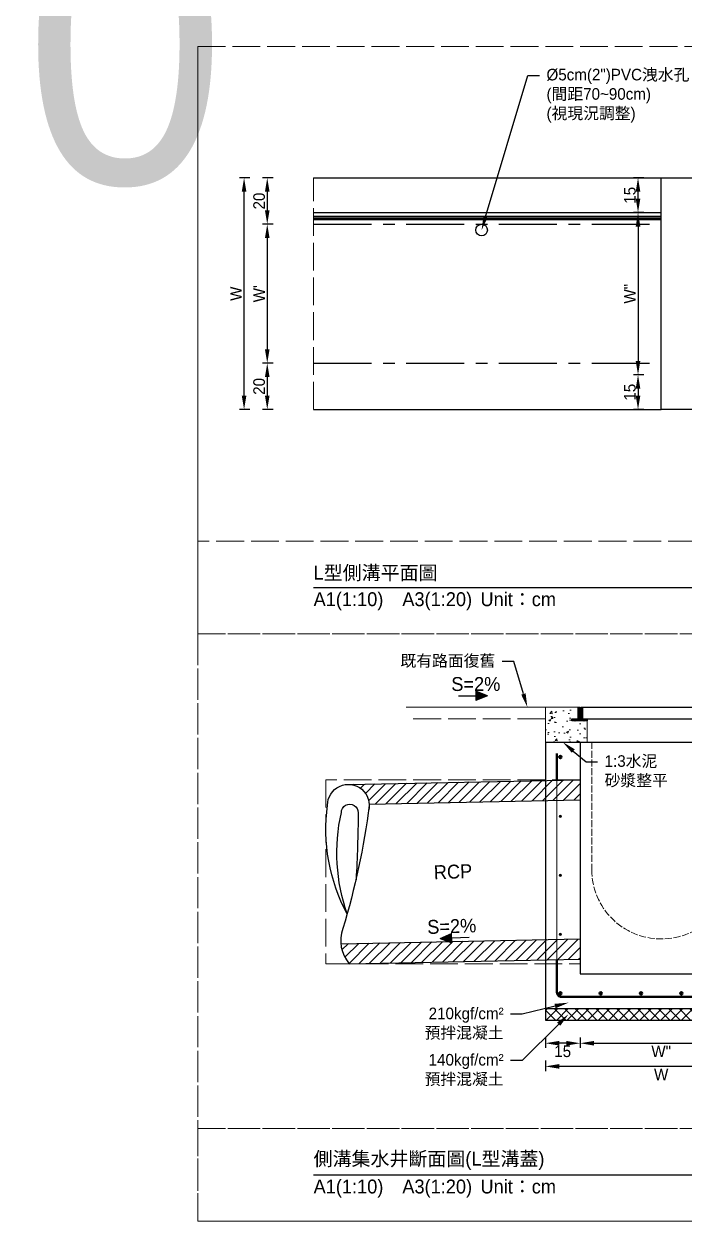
# Model space of a CAD drawing. Extents: x -6810 to 5075, y -2187 to 1200.
# Drawn here: x -4875 to -4590, y -507 to 10 of the extents above; entities that cross this region are included whole.
import ezdxf
from ezdxf import colors
from ezdxf.entities.mleader import LeaderData, LeaderLine
from ezdxf.math import Vec2, Vec3

# ---------------------------------------------------------------- set-up
doc = ezdxf.new("R2010")
doc.units = 0
doc.header["$MEASUREMENT"] = 0
for name, pattern in [('ACAD_ISO02W100', [15, 12, -3]), ('CENTERX2', [4, 2.5, -0.5, 0.5, -0.5]), ('HIDDEN', [0.375, 0.25, -0.125])]:
    doc.linetypes.add(name, pattern=pattern)
doc.layers.add('一、4.基本-隱藏', color=9, linetype='ACAD_ISO02W100', lineweight=20, plot=False)
doc.layers.add('三、1.文字-說明文字', color=2, linetype='Continuous')
doc.layers.add('三、3.文字-註解文字', color=2, linetype='Continuous')
for name, color, linetype, lineweight in [('二、1.繪圖-既有設施', 8, 'Continuous', 20), ('二、2.繪圖-施作項目', 181, 'Continuous', 30), ('二、3.繪圖-排水流向', 170, 'Continuous', 30), ('二、4.繪圖-設計鋪面', 40, 'Continuous', 20), ('二、5.繪圖-鋼筋', 60, 'Continuous', 50), ('二、6.繪圖-其他施作項目', 35, 'Continuous', 30)]:
    doc.layers.add(name, color=color, linetype=linetype, lineweight=lineweight)
doc.styles.add('次圖名(詳圖)', font='MS PGothic.ttf', dxfattribs={"height": 6})
doc.styles.add('註解文字(詳圖)', font='MS PGothic.ttf', dxfattribs={"height": 5})
doc.dimstyles.new('註解文字(詳圖)', dxfattribs={"dimtxt": 5, "dimasz": 6, "dimexe": 2, "dimexo": 5, "dimgap": 1, "dimtad": 2, "dimzin": 0, "dimdsep": 46, "dimtxsty": '註解文字(詳圖)', "dimcen": 0.1, "dimclrd": 144, "dimclre": 144, "dimclrt": 256, "dimadec": 0, "dimazin": 0, "dimtfac": 1, "dimtofl": 0, "dimtmove": 0, "dimatfit": 3, "dimfxlon": 1, "dimtolj": 1, "dimtzin": 0, "dimlwd": -1, "dimlwe": -1, "dimarcsym": 1})

# ---------------------------------------------------------------- blocks, each defined once
blk = doc.blocks.new('*D218')
at = {"layer": 'Defpoints', "color": 0, "transparency": 16777216}
for p in [(-4750, -56.75), (-4770, -76.75), (-4750, -76.75)]:
    blk.add_point(p, dxfattribs=at)
at = {"layer": '三、3.文字-註解文字', "color": 144, "transparency": 16777216}
for p, q in [((-4767.5, -56.75), (-4772, -56.75)), ((-4770, -62.75), (-4770, -70.75)), ((-4767.5, -76.75), (-4772, -76.75))]:
    blk.add_line(p, q, dxfattribs=at)
for points in [[(-4771, -62.75), (-4769, -62.75), (-4770, -56.75)], [(-4771, -70.75), (-4769, -70.75), (-4770, -76.75)]]:
    blk.add_solid(points, dxfattribs=at)
at = {"layer": '三、3.文字-註解文字', "transparency": 16777216, "insert": (-4773.5, -66.75), "char_height": 5, "attachment_point": 5, "rotation": 90, "style": '註解文字(詳圖)'}
blk.add_mtext('\\A1;20', dxfattribs=at)
blk = doc.blocks.new('*D219')
at = {"layer": 'Defpoints', "color": 0, "transparency": 16777216}
for p in [(-4750, -76.75), (-4770, -136.75), (-4750, -136.75)]:
    blk.add_point(p, dxfattribs=at)
at = {"layer": '三、3.文字-註解文字', "color": 144, "transparency": 16777216}
for p, q in [((-4767.5, -76.75), (-4772, -76.75)), ((-4770, -82.75), (-4770, -130.75)), ((-4767.5, -136.75), (-4772, -136.75))]:
    blk.add_line(p, q, dxfattribs=at)
for points in [[(-4771, -82.75), (-4769, -82.75), (-4770, -76.75)], [(-4771, -130.75), (-4769, -130.75), (-4770, -136.75)]]:
    blk.add_solid(points, dxfattribs=at)
at = {"layer": '三、3.文字-註解文字', "transparency": 16777216, "insert": (-4773.5, -106.75), "char_height": 5, "attachment_point": 5, "rotation": 90, "style": '註解文字(詳圖)'}
blk.add_mtext("\\A1;W'", dxfattribs=at)
blk = doc.blocks.new('*D220')
at = {"layer": 'Defpoints', "color": 0, "transparency": 16777216}
for p in [(-4750, -136.75), (-4770, -156.75), (-4750, -156.75)]:
    blk.add_point(p, dxfattribs=at)
at = {"layer": '三、3.文字-註解文字', "color": 144, "transparency": 16777216}
for p, q in [((-4767.5, -136.75), (-4772, -136.75)), ((-4770, -142.75), (-4770, -150.75)), ((-4767.5, -156.75), (-4772, -156.75))]:
    blk.add_line(p, q, dxfattribs=at)
for points in [[(-4771, -142.75), (-4769, -142.75), (-4770, -136.75)], [(-4771, -150.75), (-4769, -150.75), (-4770, -156.75)]]:
    blk.add_solid(points, dxfattribs=at)
at = {"layer": '三、3.文字-註解文字', "transparency": 16777216, "insert": (-4773.5, -146.75), "char_height": 5, "attachment_point": 5, "rotation": 90, "style": '註解文字(詳圖)'}
blk.add_mtext('\\A1;20', dxfattribs=at)
blk = doc.blocks.new('排水流向')
at = {"layer": '二、3.繪圖-排水流向'}
h = blk.add_hatch(color=256, dxfattribs=at)
h.dxf.hatch_style = 1
h.paths.add_polyline_path([(0, 1), (0, -1), (2.5, 0)])
for points in [[(-3.75, 0), (0, 0)], [(0, 1), (0, -1)], [(2.5, 0), (0, 1)], [(2.5, 0), (0, -1)]]:
    blk.add_lwpolyline(points, dxfattribs=at)
blk = doc.blocks.new('*D263')
at = {"layer": 'Defpoints', "color": 0, "linetype": 'ACAD_ISO02W100', "ltscale": 0.25, "transparency": 16777216}
for p in [(-4635, -400.25), (-4650, -420.25), (-4650, -430.25)]:
    blk.add_point(p, dxfattribs=at)
at = {"layer": '三、1.文字-說明文字', "color": 144, "ltscale": 0.25, "transparency": 16777216}
for p, q in [((-4650, -427.75), (-4650, -432.25)), ((-4635, -427.75), (-4635, -432.25)), ((-4641, -430.25), (-4644, -430.25))]:
    blk.add_line(p, q, dxfattribs=at)
at = {"layer": '三、1.文字-說明文字', "color": 144, "linetype": 'ACAD_ISO02W100', "ltscale": 0.25, "transparency": 16777216}
for points in [[(-4644, -429.25), (-4644, -431.25), (-4650, -430.25)], [(-4641, -429.25), (-4641, -431.25), (-4635, -430.25)]]:
    blk.add_solid(points, dxfattribs=at)
at = {"layer": '三、1.文字-說明文字', "linetype": 'ACAD_ISO02W100', "ltscale": 0.25, "transparency": 16777216, "insert": (-4642.5, -433.75), "char_height": 5, "attachment_point": 5, "style": '註解文字(詳圖)'}
blk.add_mtext('\\A1;15', dxfattribs=at)
blk = doc.blocks.new('*D264')
at = {"layer": 'Defpoints', "color": 0, "linetype": 'ACAD_ISO02W100', "ltscale": 0.25, "transparency": 16777216}
for p in [(-4635, -400.25), (-4565, -400.25), (-4565, -430.25)]:
    blk.add_point(p, dxfattribs=at)
at = {"layer": '三、1.文字-說明文字', "color": 144, "ltscale": 0.25, "transparency": 16777216}
for p, q in [((-4635, -427.75), (-4635, -432.25)), ((-4565, -427.75), (-4565, -432.25)), ((-4629, -430.25), (-4571, -430.25))]:
    blk.add_line(p, q, dxfattribs=at)
at = {"layer": '三、1.文字-說明文字', "color": 144, "linetype": 'ACAD_ISO02W100', "ltscale": 0.25, "transparency": 16777216}
for points in [[(-4629, -429.25), (-4629, -431.25), (-4635, -430.25)], [(-4571, -429.25), (-4571, -431.25), (-4565, -430.25)]]:
    blk.add_solid(points, dxfattribs=at)
at = {"layer": '三、1.文字-說明文字', "linetype": 'ACAD_ISO02W100', "ltscale": 0.25, "transparency": 16777216, "insert": (-4600, -433.75), "char_height": 5, "attachment_point": 5, "style": '註解文字(詳圖)'}
blk.add_mtext('\\A1;W{\\fMS PGothic|b0|i0|c128|p34;"}', dxfattribs=at)
blk = doc.blocks.new('*D265')
at = {"layer": 'Defpoints', "color": 0, "ltscale": 0.25, "transparency": 16777216}
for p in [(-4650, -420.25), (-4550, -420.25), (-4650, -440.25)]:
    blk.add_point(p, dxfattribs=at)
at = {"layer": '三、1.文字-說明文字', "color": 144, "ltscale": 0.25, "transparency": 16777216}
for p, q in [((-4650, -437.75), (-4650, -442.25)), ((-4550, -437.75), (-4550, -442.25)), ((-4556, -440.25), (-4644, -440.25))]:
    blk.add_line(p, q, dxfattribs=at)
for points in [[(-4644, -439.25), (-4644, -441.25), (-4650, -440.25)], [(-4556, -439.25), (-4556, -441.25), (-4550, -440.25)]]:
    blk.add_solid(points, dxfattribs=at)
at = {"layer": '三、1.文字-說明文字', "ltscale": 0.25, "transparency": 16777216, "insert": (-4600, -443.75), "char_height": 5, "attachment_point": 5, "style": '註解文字(詳圖)'}
blk.add_mtext('\\A1;{\\fMS PGothic|b0|i0|c128|p34;W}', dxfattribs=at)
blk = doc.blocks.new('*D278')
at = {"layer": 'Defpoints', "color": 0, "transparency": 16777216}
for p in [(-4602, -300.25), (-4540, -300.25), (-4600, -400.25)]:
    blk.add_point(p, dxfattribs=at)
at = {"layer": '三、3.文字-註解文字', "color": 144, "transparency": 16777216}
for p, q in [((-4542.5, -300.25), (-4538, -300.25)), ((-4540, -394.25), (-4540, -306.25)), ((-4542.5, -400.25), (-4538, -400.25))]:
    blk.add_line(p, q, dxfattribs=at)
for points in [[(-4541, -306.25), (-4539, -306.25), (-4540, -300.25)], [(-4541, -394.25), (-4539, -394.25), (-4540, -400.25)]]:
    blk.add_solid(points, dxfattribs=at)
at = {"layer": '三、3.文字-註解文字', "transparency": 16777216, "insert": (-4536.5, -350.25), "char_height": 5, "attachment_point": 5, "rotation": 90, "style": '註解文字(詳圖)'}
blk.add_mtext('\\A1;h', dxfattribs=at)
blk = doc.blocks.new('*D279')
at = {"layer": 'Defpoints', "color": 0, "transparency": 16777216}
for p in [(-4600, -400.25), (-4600, -415.25), (-4540, -415.25)]:
    blk.add_point(p, dxfattribs=at)
at = {"layer": '三、3.文字-註解文字', "color": 144, "transparency": 16777216}
for p, q in [((-4542.5, -400.25), (-4538, -400.25)), ((-4540, -406.25), (-4540, -409.25)), ((-4542.5, -415.25), (-4538, -415.25))]:
    blk.add_line(p, q, dxfattribs=at)
for points in [[(-4541, -406.25), (-4539, -406.25), (-4540, -400.25)], [(-4541, -409.25), (-4539, -409.25), (-4540, -415.25)]]:
    blk.add_solid(points, dxfattribs=at)
at = {"layer": '三、3.文字-註解文字', "transparency": 16777216, "insert": (-4536.5, -407.75), "char_height": 5, "attachment_point": 5, "rotation": 90, "style": '註解文字(詳圖)'}
blk.add_mtext('\\A1;15', dxfattribs=at)
blk = doc.blocks.new('*D280')
at = {"layer": 'Defpoints', "color": 0, "transparency": 16777216}
for p in [(-4600, -415.25), (-4600, -420.25), (-4540, -420.25)]:
    blk.add_point(p, dxfattribs=at)
at = {"layer": '三、3.文字-註解文字', "color": 144, "transparency": 16777216}
for p, q in [((-4540, -409.25), (-4540, -403.25)), ((-4542.5, -415.25), (-4538, -415.25)), ((-4542.5, -420.25), (-4538, -420.25)), ((-4540, -426.25), (-4540, -432.25))]:
    blk.add_line(p, q, dxfattribs=at)
for points in [[(-4541, -409.25), (-4539, -409.25), (-4540, -415.25)], [(-4541, -426.25), (-4539, -426.25), (-4540, -420.25)]]:
    blk.add_solid(points, dxfattribs=at)
at = {"layer": '三、3.文字-註解文字', "transparency": 16777216, "insert": (-4536.5, -417.75), "char_height": 5, "attachment_point": 5, "rotation": 90, "style": '註解文字(詳圖)'}
blk.add_mtext('\\A1;5', dxfattribs=at)
blk = doc.blocks.new('*D327')
at = {"layer": 'Defpoints', "color": 0, "ltscale": 0.25, "transparency": 16777216}
for p in [(-4610, -56.75), (-4585, -56.75), (-4585, -71.75)]:
    blk.add_point(p, dxfattribs=at)
at = {"layer": '三、3.文字-註解文字', "color": 144, "ltscale": 0.25, "transparency": 16777216}
for p, q in [((-4607.5, -56.75), (-4612, -56.75)), ((-4610, -65.75), (-4610, -62.75)), ((-4607.5, -71.75), (-4612, -71.75))]:
    blk.add_line(p, q, dxfattribs=at)
for points in [[(-4611, -62.75), (-4609, -62.75), (-4610, -56.75)], [(-4611, -65.75), (-4609, -65.75), (-4610, -71.75)]]:
    blk.add_solid(points, dxfattribs=at)
at = {"layer": '三、3.文字-註解文字', "ltscale": 0.25, "transparency": 16777216, "insert": (-4613.5, -64.25), "char_height": 5, "attachment_point": 5, "rotation": 90, "style": '註解文字(詳圖)'}
blk.add_mtext('\\A1;15', dxfattribs=at)
blk = doc.blocks.new('*D328')
at = {"layer": 'Defpoints', "color": 0, "ltscale": 0.25, "transparency": 16777216}
for p in [(-4585, -71.75), (-4610, -141.75), (-4585, -141.75)]:
    blk.add_point(p, dxfattribs=at)
at = {"layer": '三、3.文字-註解文字', "color": 144, "ltscale": 0.25, "transparency": 16777216}
for p, q in [((-4607.5, -71.75), (-4612, -71.75)), ((-4610, -77.75), (-4610, -135.75)), ((-4607.5, -141.75), (-4612, -141.75))]:
    blk.add_line(p, q, dxfattribs=at)
for points in [[(-4611, -77.75), (-4609, -77.75), (-4610, -71.75)], [(-4611, -135.75), (-4609, -135.75), (-4610, -141.75)]]:
    blk.add_solid(points, dxfattribs=at)
at = {"layer": '三、3.文字-註解文字', "ltscale": 0.25, "transparency": 16777216, "insert": (-4613.5, -106.75), "char_height": 5, "attachment_point": 5, "rotation": 90, "style": '註解文字(詳圖)'}
blk.add_mtext('\\A1;W"', dxfattribs=at)
blk = doc.blocks.new('*D329')
at = {"layer": 'Defpoints', "color": 0, "ltscale": 0.25, "transparency": 16777216}
for p in [(-4585, -141.75), (-4610, -156.75), (-4585, -156.75)]:
    blk.add_point(p, dxfattribs=at)
at = {"layer": '三、3.文字-註解文字', "color": 144, "ltscale": 0.25, "transparency": 16777216}
for p, q in [((-4607.5, -141.75), (-4612, -141.75)), ((-4610, -147.75), (-4610, -150.75)), ((-4607.5, -156.75), (-4612, -156.75))]:
    blk.add_line(p, q, dxfattribs=at)
for points in [[(-4611, -147.75), (-4609, -147.75), (-4610, -141.75)], [(-4611, -150.75), (-4609, -150.75), (-4610, -156.75)]]:
    blk.add_solid(points, dxfattribs=at)
at = {"layer": '三、3.文字-註解文字', "ltscale": 0.25, "transparency": 16777216, "insert": (-4613.5, -149.25), "char_height": 5, "attachment_point": 5, "rotation": 90, "style": '註解文字(詳圖)'}
blk.add_mtext('\\A1;15', dxfattribs=at)
blk = doc.blocks.new('*D330')
at = {"layer": 'Defpoints', "color": 0, "ltscale": 0.25, "transparency": 16777216}
for p in [(-4780, -56.75), (-4750, -56.75), (-4750, -156.75)]:
    blk.add_point(p, dxfattribs=at)
at = {"layer": '三、3.文字-註解文字', "color": 144, "ltscale": 0.25, "transparency": 16777216}
for p, q in [((-4777.5, -56.75), (-4782, -56.75)), ((-4780, -150.75), (-4780, -62.75)), ((-4777.5, -156.75), (-4782, -156.75))]:
    blk.add_line(p, q, dxfattribs=at)
for points in [[(-4781, -62.75), (-4779, -62.75), (-4780, -56.75)], [(-4781, -150.75), (-4779, -150.75), (-4780, -156.75)]]:
    blk.add_solid(points, dxfattribs=at)
at = {"layer": '三、3.文字-註解文字', "ltscale": 0.25, "transparency": 16777216, "insert": (-4783.5, -106.75), "char_height": 5, "attachment_point": 5, "rotation": 90, "style": '註解文字(詳圖)'}
blk.add_mtext('\\A1;W', dxfattribs=at)

msp = doc.modelspace()

# ---------------------------------------------------------------- hatches: boundary and pattern name
at = {"layer": '二、1.繪圖-既有設施'}
h = msp.add_hatch(dxfattribs=at)
h.set_pattern_fill('AR-CONC', color=256, scale=0.05)
h.set_pattern_definition([(50, (-3271.186, -1143.564), (9.109233, -0.796954), [0.9525, -10.4775]), (355, (-3271.186, -1143.564), (-1.76217, 9.55284), [0.762, -8.38203]), (100.45144, (-3270.427, -1143.631), (7.34706, 8.755888), [0.8095, -8.90451]), (46.1842, (-3271.186, -1141.024), (13.55395, -2.10212), [1.42875, -15.71625]), (96.6356, (-3270.057, -1141.2), (11.87021, 12.37131), [1.21425, -13.35678]), (351.1842, (-3271.186, -1141.024), (11.87021, 12.37131), [1.143, -12.57299]), (21, (-3269.916, -1141.659), (7.58072, -5.11326), [0.9525, -10.4775]), (326, (-3269.916, -1141.659), (3.0901, 9.2094), [0.762, -8.382]), (71.45144, (-3269.2846, -1142.0855), (10.67082, 4.09614), [0.8095, -8.904497]), (37.5, (-3271.1863, -1143.5644), (0.15443, 4.227752), [0, -8.2804, 0, -8.509, 0, -8.41375]), (7.5, (-3271.1863, -1143.5644), (3.340983, 5.009029), [0, -4.8514, 0, -8.0899, 0, -3.20675]), (327.5, (-3274.0184, -1143.5644), (6.77953, -0.286437), [0, -3.175, 0, -9.906, 0, -13.1445]), (317.5, (-3275.2884, -1143.5644), (7.40646, 1.271325), [0, -4.1275, 0, -6.5786, 0, -9.3345])])
h.paths.add_polyline_path([(-4638.5, -285.25), (-4650, -285.25), (-4650, -300.25), (-4632, -300.25), (-4632, -291.15), (-4638.5, -291.15)])
h.paths.add_polyline_path([(-4565.5, -290.25), (-4565.5, -291.15), (-4572, -291.15), (-4572, -300.25), (-4550, -300.25), (-4550, -285.25), (-4550, -270.25), (-4562.541, -270.25, 0.3575108), (-4565.482, -272.662), (-4568.1, -285.75), (-4568.1, -290.25)])
h = msp.add_hatch(color=256, dxfattribs=at)
h.dxf.hatch_style = 1
h.paths.add_polyline_path([(-4643, -332.25, 1), (-4644, -332.25, 1)])
h = msp.add_hatch(color=256, dxfattribs=at)
h.dxf.hatch_style = 1
h.paths.add_polyline_path([(-4643, -357.75, 1), (-4644, -357.75, 1)])
h = msp.add_hatch(color=256, dxfattribs=at)
h.dxf.hatch_style = 1
h.paths.add_polyline_path([(-4643, -383.25, 1), (-4644, -383.25, 1)])
at = {"layer": '二、2.繪圖-施作項目'}
h = msp.add_hatch(dxfattribs=at)
h.set_pattern_fill('ANSI37', color=256)
h.set_pattern_definition([(45, (-3623.882, -561.9858), (-2.245064, 2.245064), []), (135, (-3623.882, -561.9858), (-2.245064, -2.245064), [])])
h.paths.add_polyline_path([(-4650, -415.25), (-4650, -420.25), (-4550, -420.25), (-4550, -415.25)])
at = {"layer": '二、5.繪圖-鋼筋'}
h = msp.add_hatch(color=256, dxfattribs=at)
h.dxf.hatch_style = 1
h.paths.add_polyline_path([(-4643, -306.75, 1), (-4644, -306.75, 1)])
h = msp.add_hatch(color=256, dxfattribs=at)
h.dxf.hatch_style = 1
h.paths.add_polyline_path([(-4643, -408.75, 1), (-4644, -408.75, 1)])
h = msp.add_hatch(color=256, dxfattribs=at)
h.dxf.hatch_style = 1
h.paths.add_polyline_path([(-4625.6, -408.75, 1), (-4626.6, -408.75, 1)])
h = msp.add_hatch(color=256, dxfattribs=at)
h.dxf.hatch_style = 1
h.paths.add_polyline_path([(-4608.2, -408.75, 1), (-4609.2, -408.75, 1)])
h = msp.add_hatch(color=256, dxfattribs=at)
h.dxf.hatch_style = 1
h.paths.add_polyline_path([(-4590.8, -408.75, 1), (-4591.8, -408.75, 1)])
at = {"layer": '二、6.繪圖-其他施作項目'}
h = msp.add_hatch(dxfattribs=at)
h.set_pattern_fill('ANSI31', color=256, scale=0.1)
h.set_pattern_definition([(45, (-3407.16578, -1280.71255), (-0.2245064, 0.2245064), [])])
h.paths.add_polyline_path([(-4635, -285.25), (-4635.9, -285.25), (-4635.9, -290.25), (-4638.5, -290.25), (-4638.5, -291.15), (-4632, -291.15), (-4632, -290.25), (-4635, -290.25)])
h.paths.add_polyline_path([(-4569, -290.25), (-4572, -290.25), (-4572, -291.15), (-4565.5, -291.15), (-4565.5, -290.25), (-4568.1, -290.25), (-4568.1, -285.25), (-4569, -285.25)])
h = msp.add_hatch(dxfattribs=at)
h.set_pattern_fill('ANSI31', color=256, scale=25)
h.set_pattern_definition([(45, (-8153.3087, -1790.3046), (-2.2097087, 2.2097087), [])])
h.paths.add_polyline_path([(-4635, -316.536), (-4735, -318.536, -0.3982556), (-4725.998, -327.058), (-4635, -325.238)])
h.paths.add_polyline_path([(-4635, -385.25), (-4738.228, -387.315, 0.1552766), (-4734.618, -395.932), (-4635, -393.952)])

# ---------------------------------------------------------------- linework, layer by layer
at = {"layer": '一、4.基本-隱藏'}
for points in [[(-4800, 0), (-4020, 0), (-4020, -507), (-4800, -507)], [(-4800, 0), (-4300, 0), (-4300, -213.5), (-4800, -213.5)], [(-4750, -56.75), (-4600, -56.75), (-4600, -156.75), (-4750, -156.75)], [(-4300, -213.5), (-4800, -213.5), (-4800, -253.5), (-4300, -253.5)], [(-4400, -253.5), (-4800, -253.5), (-4800, -467), (-4400, -467)], [(-4635, -316.536), (-4744.704, -316.536), (-4744.704, -395.932), (-4635, -395.932)], [(-4400, -467), (-4800, -467), (-4800, -507), (-4400, -507)]]:
    msp.add_lwpolyline(points, close=True, dxfattribs=at)
at = {"layer": '三、3.文字-註解文字'}
for points in [[(-4750, -233.5), (-4350, -233.5)], [(-4750, -487), (-4450, -487)]]:
    msp.add_lwpolyline(points, dxfattribs=at)
at = {"layer": '二、1.繪圖-既有設施'}
for points in [[(-4632, -290.25), (-4632, -300.25), (-4650, -300.25), (-4650, -285.25), (-4635.9, -285.25)], [(-4645, -394.15), (-4645, -316.736)]]:
    msp.add_lwpolyline(points, dxfattribs=at)
at = {"layer": '二、1.繪圖-既有設施', "linetype": 'HIDDEN'}
msp.add_lwpolyline([(-4632, -300.25), (-4572, -300.25)], dxfattribs=at)
at = {"layer": '二、1.繪圖-既有設施', "linetype": 'ACAD_ISO02W100', "ltscale": 0.25}
msp.add_lwpolyline([(-4630, -300.25), (-4630, -355.25, 1), (-4570, -355.25), (-4570, -300.25)], format="xyb", dxfattribs=at)
at = {"layer": '二、1.繪圖-既有設施'}
for centre in [(-4643.5, -332.25), (-4643.5, -357.75), (-4643.5, -383.25)]:
    msp.add_circle(centre, 0.5, dxfattribs=at)
at = {"layer": '二、2.繪圖-施作項目'}
msp.add_lwpolyline([(-4600, -56.75), (-4500, -56.75), (-4500, -156.75), (-4600, -156.75)], close=True, dxfattribs=at)
for points in [[(-4650, -300.25), (-4550, -300.25)], [(-4650, -300.25), (-4650, -420.25)], [(-4635, -300.25), (-4635, -400.25)], [(-4635, -400.25), (-4565, -400.25)], [(-4650, -415.25), (-4550, -415.25)], [(-4650, -420.25), (-4550, -420.25)]]:
    msp.add_lwpolyline(points, dxfattribs=at)
at = {"layer": '二、4.繪圖-設計鋪面'}
msp.add_lwpolyline([(-4650, -285.25), (-4710, -285.25)], dxfattribs=at)
at = {"layer": '二、4.繪圖-設計鋪面', "linetype": 'ACAD_ISO02W100'}
msp.add_lwpolyline([(-4650, -290.25), (-4710, -290.25)], dxfattribs=at)
at = {"layer": '二、5.繪圖-鋼筋'}
msp.add_lwpolyline([(-4555, -305.25), (-4555, -408.25, -0.4142136), (-4557, -410.25), (-4643, -410.25, -0.4142136), (-4645, -408.25), (-4645, -394.15)], format="xyb", dxfattribs=at)
msp.add_lwpolyline([(-4645, -316.736), (-4645, -305.25)], dxfattribs=at)
for centre in [(-4643.5, -306.75), (-4643.5, -408.75), (-4626.1, -408.75), (-4608.7, -408.75), (-4591.3, -408.75)]:
    msp.add_circle(centre, 0.5, dxfattribs=at)
at = {"layer": '二、6.繪圖-其他施作項目'}
for points in [[(-4750, -56.75), (-4600, -56.75)], [(-4750, -71.75), (-4600, -71.75)], [(-4750, -73.25), (-4600, -73.25)], [(-4750, -74), (-4600, -74)], [(-4750, -74.375), (-4600, -74.375)], [(-4750, -74.75), (-4600, -74.75)], [(-4750, -156.75), (-4600, -156.75)], [(-4634.5, -285.25), (-4634.5, -290.25)], [(-4634.5, -285.25), (-4569.5, -285.25)], [(-4633.9, -285.25), (-4633.9, -290.25)], [(-4634.5, -290.25), (-4569.5, -290.25)], [(-4735, -318.536), (-4635, -316.536)], [(-4725.998, -327.058), (-4635, -325.238)], [(-4738.228, -387.315), (-4635, -385.25)], [(-4734.618, -395.932), (-4635, -393.952)]]:
    msp.add_lwpolyline(points, dxfattribs=at)
at = {"layer": '二、6.繪圖-其他施作項目', "linetype": 'CENTERX2', "ltscale": 10}
for points in [[(-4750, -76.75), (-4600, -76.75)], [(-4750, -136.75), (-4600, -136.75)]]:
    msp.add_lwpolyline(points, dxfattribs=at)
at = {"layer": '二、6.繪圖-其他施作項目'}
msp.add_lwpolyline([(-4638.5, -290.25), (-4635.9, -290.25), (-4635.9, -285.25), (-4635, -285.25), (-4635, -290.25), (-4632, -290.25), (-4632, -291.15), (-4638.5, -291.15)], close=True, dxfattribs=at)
for points in [[(-4735.522, -374.371, -0.1578495), (-4744.015, -327.552, -1.1409026), (-4726.294, -329.894)], [(-4735.489, -374.432, -0.1399452), (-4738.02, -330.72, -1.0112817), (-4730.748, -330.801, -0.0106152), (-4731.686, -359.65)], [(-4725.985, -327.552, -0.0416835), (-4737.391, -380.767, 0.2681724), (-4734.618, -395.932, 0.2681724)]]:
    msp.add_lwpolyline(points, format="xyb", dxfattribs=at)
msp.add_circle((-4677.5, -79.25), 2.5, dxfattribs=at)

# ---------------------------------------------------------------- block references
at = {"xscale": 2, "yscale": 2, "zscale": 2}
msp.add_blockref('排水流向', (-4680, -280.25), dxfattribs=at)
at = {"xscale": 2, "yscale": 2, "zscale": 2, "rotation": 182}
msp.add_blockref('排水流向', (-4690.393, -384.854), dxfattribs=at)

# ---------------------------------------------------------------- texts
at = {"layer": '一、4.基本-隱藏', "insert": (-4875, 200), "char_height": 120, "attachment_point": 5, "style": '次圖名(詳圖)'}
msp.add_mtext_dynamic_manual_height_columns('{\\fMS PGothic|b0|i0|c128|p34;W}"{\\fMS PGothic|b0|i0|c128|p34;=}7{\\fMS PGothic|b0|i0|c128|p34;0，h=100、80}', width=698.49542, gutter_width=30, heights=[0], dxfattribs=at)
at = {"layer": '三、1.文字-說明文字', "linetype": 'ACAD_ISO02W100', "ltscale": 0.25, "insert": (-4689.852, -356.234), "char_height": 6, "attachment_point": 5, "rotation": 2, "style": '次圖名(詳圖)'}
msp.add_mtext_dynamic_manual_height_columns('{\\fMS PGothic|b0|i0|c128|p34;RCP}', width=11.08004, gutter_width=30, heights=[0], dxfattribs=at)
at = {"layer": '三、3.文字-註解文字', "char_height": 6, "attachment_point": 4, "style": '次圖名(詳圖)'}
for s, width, insert in [('L型側溝平面圖', 131.94411, (-4750, -227.5)), ('A1(1:10)\u3000A3(1:20){\\fMS PGothic|b0|i0|c128|p34;^IUnit：cm}', 136.03259, (-4750, -239.5)), ('{\\fMS PGothic|b0|i0|c128|p34;側溝}集水井{\\fMS PGothic|b0|i0|c128|p34;斷面圖(L型溝蓋)}', 131.94411, (-4750, -481)), ('A1(1:10)\u3000A3(1:20){\\fMS PGothic|b0|i0|c128|p34;^IUnit：cm}', 136.03259, (-4750, -493))]:
    msp.add_mtext_dynamic_manual_height_columns(s, width=width, gutter_width=15, heights=[0], dxfattribs=dict(at, insert=insert))
at = {"layer": '二、3.繪圖-排水流向', "insert": (-4680, -275.25), "char_height": 6, "attachment_point": 5, "style": '註解文字(詳圖)'}
msp.add_mtext_dynamic_manual_height_columns('{\\fMS PGothic|b0|i0|c128|p34;S=2%}', width=10.17412, gutter_width=30, heights=[0], dxfattribs=at)
at = {"layer": '二、3.繪圖-排水流向', "insert": (-4690.396, -379.784), "char_height": 6, "attachment_point": 5, "rotation": 2, "style": '註解文字(詳圖)'}
msp.add_mtext_dynamic_manual_height_columns('{\\fMS PGothic|b0|i0|c128|p34;S=2%}', width=10.17412, gutter_width=30, heights=[0], dxfattribs=at)

# ---------------------------------------------------------------- dimensions: what is measured, and where the dimension line sits
at = {"layer": '三、1.文字-說明文字', "linetype": 'ACAD_ISO02W100', "ltscale": 0.25}
for base, p2, text, picture, middle in [((-4650, -430.25), (-4650, -420.25), '15', '*D263', (-4642.5, -433.75)), ((-4565, -430.25), (-4565, -400.25), 'W{\\fMS PGothic|b0|i0|c128|p34;"}', '*D264', (-4600, -433.75))]:
    dim = msp.add_linear_dim(base=base, p1=(-4635, -400.25), p2=p2, text=text, dimstyle='註解文字(詳圖)', dxfattribs=at)
    dim.commit()
    dim.dimension.update_dxf_attribs({"geometry": picture, "text_midpoint": middle})
at = {"layer": '三、1.文字-說明文字', "ltscale": 0.25}
dim = msp.add_linear_dim(base=(-4650, -440.25), p1=(-4550, -420.25), p2=(-4650, -420.25), text='{\\fMS PGothic|b0|i0|c128|p34;W}', dimstyle='註解文字(詳圖)', dxfattribs=at)
dim.commit()
dim.dimension.update_dxf_attribs({"geometry": '*D265', "text_midpoint": (-4600, -443.75)})
at = {"layer": '三、3.文字-註解文字', "ltscale": 0.25}
for base, p1, p2, text, picture, middle in [((-4780, -56.75), (-4750, -156.75), (-4750, -56.75), 'W', '*D330', (-4783.5, -106.75)), ((-4610, -56.75), (-4585, -71.75), (-4585, -56.75), '15', '*D327', (-4613.5, -64.25)), ((-4610, -141.75), (-4585, -71.75), (-4585, -141.75), 'W"', '*D328', (-4613.5, -106.75)), ((-4610, -156.75), (-4585, -141.75), (-4585, -156.75), '15', '*D329', (-4613.5, -149.25))]:
    dim = msp.add_linear_dim(base=base, p1=p1, p2=p2, angle=90, text=text, dimstyle='註解文字(詳圖)', dxfattribs=at)
    dim.commit()
    dim.dimension.update_dxf_attribs({"geometry": picture, "text_midpoint": middle})
at = {"layer": '三、3.文字-註解文字'}
for base, p1, p2, text, picture, middle in [((-4770, -76.75), (-4750, -56.75), (-4750, -76.75), '20', '*D218', (-4773.5, -66.75)), ((-4770, -136.75), (-4750, -76.75), (-4750, -136.75), "W'", '*D219', (-4773.5, -106.75)), ((-4770, -156.75), (-4750, -136.75), (-4750, -156.75), '20', '*D220', (-4773.5, -146.75)), ((-4540, -300.25), (-4600, -400.25), (-4602, -300.25), 'h', '*D278', (-4536.5, -350.25)), ((-4540, -415.25), (-4600, -400.25), (-4600, -415.25), '15', '*D279', (-4536.5, -407.75)), ((-4540, -420.25), (-4600, -415.25), (-4600, -420.25), '5', '*D280', (-4536.5, -417.75))]:
    dim = msp.add_linear_dim(base=base, p1=p1, p2=p2, angle=90, text=text, dimstyle='註解文字(詳圖)', dxfattribs=at)
    dim.commit()
    dim.dimension.update_dxf_attribs({"geometry": picture, "text_midpoint": middle})

# ---------------------------------------------------------------- leaders
ml = msp.add_multileader_mtext('Standard', dxfattribs=at)
ml.set_content('{\\fMS PGothic|b0|i0|c128|p34;%%C5cm(2")PVC洩水孔}\\P{\\fMS PGothic|b0|i0|c128|p34;(間距70~90cm)\\P(視現況調整)}', color=256, style='註解文字(詳圖)')
ml.set_leader_properties(color=144, linetype='ByLayer', lineweight=-1)
ml.build(insert=Vec2(0, 0))
ml.multileader.update_dxf_attribs({"dogleg_length": 5, "arrow_head_size": 6})
ctx = ml.context
ctx.base_point, ctx.char_height, ctx.arrow_head_size, ctx.landing_gap_size, ctx.plane_origin = Vec3(-4652.5, -12.5), 5, 6, 3, Vec3(-4677.5, -95)
notes = []
notes.append((ctx, [(0, (1, 1, 0), (-4657.5, -12.5), (1, 0), 5, [(0, [(-4677.5, -79.25)], 0, [])])]))
ctx.mtext.insert, ctx.mtext.flow_direction = Vec3(-4649.5, -9.673), 5
ml = msp.add_multileader_mtext('Standard', dxfattribs=at)
ml.set_content('既有路面復舊', color=256, style='註解文字(詳圖)')
ml.set_leader_properties(color=144, linetype='ByLayer', lineweight=-1)
ml.build(insert=Vec2(0, 0))
ml.multileader.update_dxf_attribs({"dogleg_length": 5, "arrow_head_size": 6})
ctx = ml.context
ctx.base_point, ctx.char_height, ctx.arrow_head_size, ctx.landing_gap_size, ctx.plane_origin = Vec3(-4717.383, -265.5), 5, 6, 3, Vec3(-4742.575, -243.587)
ctx.text_align_type = 2
notes.append((ctx, [(1, (1, 1, 0), (-4663.599, -265.5), (-1, 0), 5, [(0, [(-4657.744, -285.25)], 0, [])])]))
ctx.mtext.insert, ctx.mtext.alignment, ctx.mtext.flow_direction = Vec3(-4671.599, -262.659), 3, 5
ml = msp.add_multileader_mtext('Standard', dxfattribs=at)
ml.set_content('\\pxqd;{\\fMS PGothic|b0|i0|c128|p34;1:3水泥\\P砂漿整平}', color=256, style='註解文字(詳圖)')
ml.set_leader_properties(color=144, linetype='ByLayer', lineweight=-1)
ml.build(insert=Vec2(0, 0))
ml.multileader.update_dxf_attribs({"dogleg_length": 5, "arrow_head_size": 6})
ctx = ml.context
ctx.base_point, ctx.char_height, ctx.arrow_head_size, ctx.landing_gap_size, ctx.plane_origin = Vec3(-4627.418, -308.79), 5, 6, 3, Vec3(-4642.5, -300.25)
notes.append((ctx, [(0, (1, 1, 0), (-4632.418, -308.79), (1, 0), 5, [(0, [(-4642.5, -300.25)], 0, [])])]))
ctx.mtext.insert, ctx.mtext.width, ctx.mtext.flow_direction = Vec3(-4624.418, -305.949), 33.84047, 5
ml = msp.add_multileader_mtext('Standard', dxfattribs=at)
ml.set_content('{\\fMS PGothic|b0|i0|c128|p34;210kgf/cm²}\\P預拌{\\fMS PGothic|b0|i0|c128|p34;混凝土}', color=256, style='註解文字(詳圖)')
ml.set_leader_properties(color=144, linetype='ByLayer', lineweight=-1)
ml.build(insert=Vec2(0, 0))
ml.multileader.update_dxf_attribs({"dogleg_length": 5, "arrow_head_size": 6})
ctx = ml.context
ctx.base_point, ctx.char_height, ctx.arrow_head_size, ctx.landing_gap_size, ctx.plane_origin = Vec3(-4706.398, -417.75), 5, 6, 3, Vec3(-4640, -412.75)
ctx.text_align_type = 2
notes.append((ctx, [(0, (1, 1, 0), (-4660, -417.75), (-1, 0), 5, [(0, [(-4640, -412.75)], 0, [])])]))
ctx.mtext.insert, ctx.mtext.alignment, ctx.mtext.flow_direction = Vec3(-4668, -414.881), 3, 5
ml = msp.add_multileader_mtext('Standard', dxfattribs=at)
ml.set_content('{\\fMS PGothic|b0|i0|c128|p34;140kgf/cm²}\\P預拌{\\fMS PGothic|b0|i0|c128|p34;混凝土}', color=256, style='註解文字(詳圖)')
ml.set_leader_properties(color=144, linetype='ByLayer', lineweight=-1)
ml.build(insert=Vec2(0, 0))
ml.multileader.update_dxf_attribs({"dogleg_length": 5, "arrow_head_size": 6})
ctx = ml.context
ctx.base_point, ctx.char_height, ctx.arrow_head_size, ctx.landing_gap_size, ctx.plane_origin = Vec3(-4706.398, -437.75), 5, 6, 3, Vec3(-4640, -417.75)
ctx.text_align_type = 2
notes.append((ctx, [(0, (1, 1, 0), (-4660, -437.75), (-1, 0), 5, [(0, [(-4640, -417.75)], 0, [])])]))
ctx.mtext.insert, ctx.mtext.alignment, ctx.mtext.flow_direction = Vec3(-4668, -434.881), 3, 5
for ctx, leaders in notes:
    for number, flags, end, landing, length, lines in leaders:
        leader = LeaderData()
        leader.index, (leader.has_last_leader_line, leader.has_dogleg_vector, leader.attachment_direction) = number, flags
        leader.last_leader_point, leader.dogleg_vector, leader.dogleg_length = Vec3(end), Vec3(landing), length
        for number, points, colour, breaks in lines:
            line = LeaderLine()
            line.index, line.vertices, line.color, line.breaks = number, Vec3.list(points), colors.encode_raw_color(colour), breaks
            leader.lines.append(line)
        ctx.leaders.append(leader)

doc.saveas('drawing.dxf')
